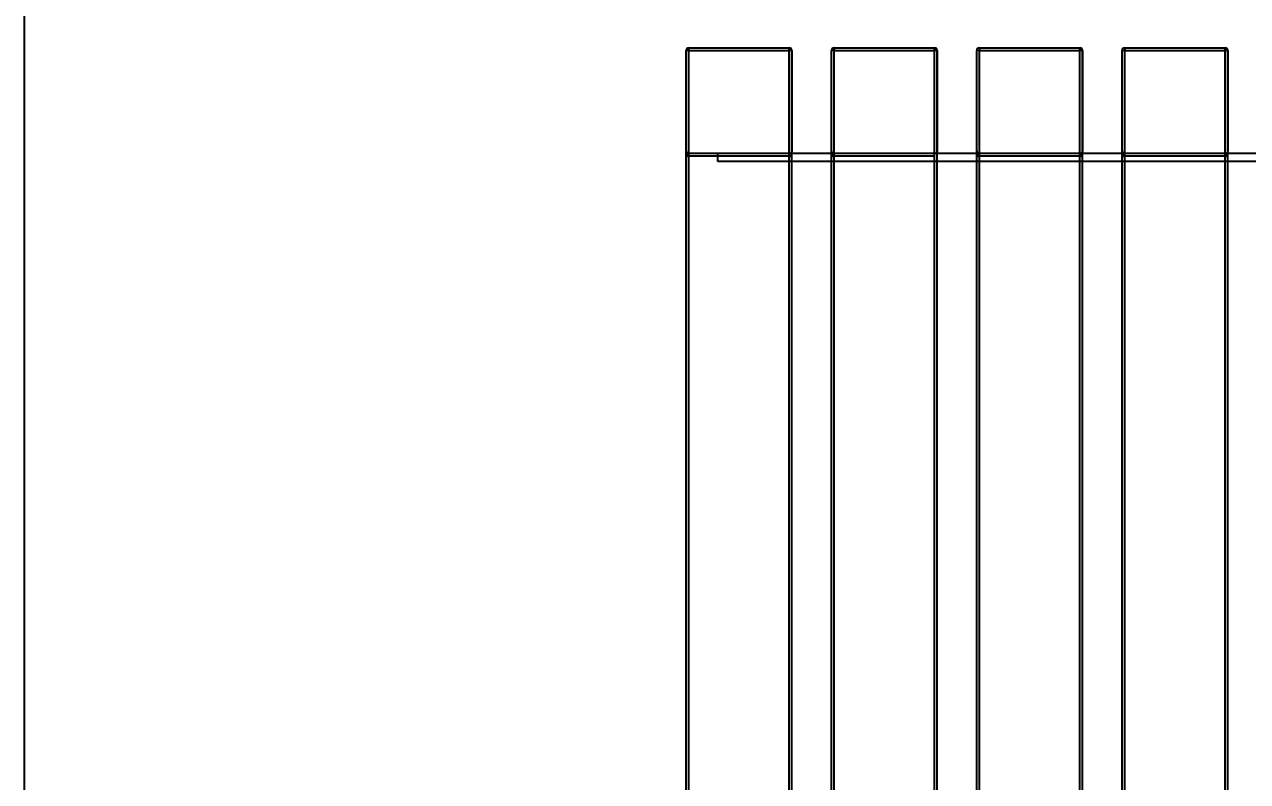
# Model space of a CAD drawing. Header units: millimetres. Extents: x 10366 to 13995, y 24552 to 29685.
# Drawn here: x 10366.2 to 10829.2, y 25452.7 to 25739.2 of the extents above; entities that cross this region are included whole.
import ezdxf

# ---------------------------------------------------------------- set-up
doc = ezdxf.new("R2010")
doc.units = ezdxf.units.MM
doc.header["$LTSCALE"] = 3
doc.layers.add('DomyÅ›lna', color=7, linetype='Continuous')
doc.layers.add('Hidden_lines', color=7, linetype='Continuous')
doc.styles.get("Standard").update_dxf_attribs({"font": 'arial.ttf'})
doc.dimstyles.new('MATEUSZ', dxfattribs={"dimtxt": 35, "dimasz": 16, "dimexe": 0.18, "dimexo": 0.0625, "dimgap": 0.09, "dimtad": 0, "dimdec": 0, "dimdsep": 46, "dimtxsty": 'Standard', "dimblk": 'DOT', "dimcen": 0.09, "dimse1": 1, "dimse2": 1, "dimadec": 0, "dimazin": 0, "dimtfac": 1, "dimtdec": 0, "dimtofl": 0, "dimtmove": 0, "dimatfit": 3, "dimfxl": 1, "dimtolj": 1, "dimtzin": 0, "dimlwd": 9, "dimlwe": 9, "dimarcsym": 0})

# ---------------------------------------------------------------- blocks, each defined once
blk = doc.blocks.new('_Dot')
at = {"color": 0, "linetype": 'ByBlock', "lineweight": -2}
blk.add_line((-0.5, 0), (-1, 0), dxfattribs=at)
at = {"color": 0, "linetype": 'ByBlock', "const_width": 0.5}
blk.add_lwpolyline([(-0.25, 0, 1), (0.25, 0, 1)], format="xyb", close=True, dxfattribs=at)
blk = doc.blocks.new('*D29')
at = {"color": 0, "lineweight": 9, "transparency": 16777216}
for p, q in [((10632.69, 25769.82), (10640.69, 25769.82)), ((10656.69, 25769.82), (10672.69, 25769.82))]:
    blk.add_line(p, q, dxfattribs=at)
at = {"layer": 'Defpoints', "color": 0, "transparency": 16777216}
for p in [(10656.69, 25769.82), (10616.69, 25729.35), (10656.69, 25729.33)]:
    blk.add_point(p, dxfattribs=at)
at = {"color": 0, "lineweight": 9, "transparency": 16777216, "xscale": 16, "yscale": 16, "zscale": 16, "rotation": 180}
blk.add_blockref('_Dot', (10616.69, 25769.82), dxfattribs=at)
at = {"color": 0, "lineweight": 9, "transparency": 16777216, "xscale": 16, "yscale": 16, "zscale": 16}
blk.add_blockref('_Dot', (10656.69, 25769.82), dxfattribs=at)
at = {"color": 0, "transparency": 16777216, "insert": (10698.49, 25769.82), "char_height": 35, "attachment_point": 5}
blk.add_mtext('\\A1;40', dxfattribs=at)

msp = doc.modelspace()

# ---------------------------------------------------------------- linework, layer by layer
msp.add_lwpolyline([(10366.2, 24552.48), (10366.2, 29684.64), (13995, 29684.64), (13995, 24552.48)], close=True)
at = {"layer": 'DomyÅ›lna'}
for p, q in [((10616.69, 25283.35), (10616.69, 25729.35)), ((10616.69, 25691.35), (10616.69, 25729.35)), ((10616.69, 25691.35), (10616.69, 25729.35)), ((10616.69, 25283.35), (10616.69, 25729.35)), ((10616.69, 25283.35), (10616.69, 25729.35)), ((10616.69, 25691.35), (10616.69, 25729.35)), ((10617.69, 25730.35), (10655.69, 25730.35)), ((10617.69, 25730.35), (10655.69, 25730.35)), ((10617.69, 25730.35), (10655.69, 25730.35)), ((10617.69, 25283.35), (10617.69, 25729.35)), ((10617.69, 25729.35), (10655.69, 25729.35)), ((10617.69, 25283.35), (10617.69, 25729.35)), ((10617.69, 25729.35), (10655.69, 25729.35)), ((10617.69, 25729.35), (10655.69, 25729.35)), ((10617.69, 25283.35), (10617.69, 25729.35)), ((10655.69, 25283.35), (10655.69, 25729.35)), ((10655.69, 25283.35), (10655.69, 25729.35)), ((10655.69, 25283.35), (10655.69, 25729.35)), ((10656.69, 25729.35), (10656.69, 25691.35)), ((10656.69, 25283.35), (10656.69, 25729.35)), ((10656.69, 25729.35), (10656.69, 25691.35)), ((10656.69, 25283.35), (10656.69, 25729.35)), ((10656.69, 25283.35), (10656.69, 25729.35)), ((10656.69, 25729.35), (10656.69, 25691.35)), ((10671.69, 25283.35), (10671.69, 25729.35)), ((10671.69, 25691.35), (10671.69, 25729.35)), ((10671.69, 25283.35), (10671.69, 25729.35)), ((10671.69, 25691.35), (10671.69, 25729.35)), ((10671.69, 25283.35), (10671.69, 25729.35)), ((10671.69, 25691.35), (10671.69, 25729.35)), ((10672.69, 25730.35), (10710.69, 25730.35)), ((10672.69, 25730.35), (10710.69, 25730.35)), ((10672.69, 25730.35), (10710.69, 25730.35)), ((10672.69, 25283.35), (10672.69, 25729.35)), ((10672.69, 25729.35), (10710.69, 25729.35)), ((10672.69, 25283.35), (10672.69, 25729.35)), ((10672.69, 25729.35), (10710.69, 25729.35)), ((10672.69, 25283.35), (10672.69, 25729.35)), ((10672.69, 25729.35), (10710.69, 25729.35)), ((10710.69, 25283.35), (10710.69, 25729.35)), ((10710.69, 25283.35), (10710.69, 25729.35)), ((10710.69, 25283.35), (10710.69, 25729.35)), ((10711.69, 25283.35), (10711.69, 25729.35)), ((10711.69, 25729.35), (10711.69, 25691.35)), ((10711.69, 25283.35), (10711.69, 25729.35)), ((10711.69, 25729.35), (10711.69, 25691.35)), ((10711.69, 25729.35), (10711.69, 25691.35)), ((10711.69, 25283.35), (10711.69, 25729.35)), ((10726.69, 25283.35), (10726.69, 25729.35)), ((10726.69, 25691.35), (10726.69, 25729.35)), ((10726.69, 25283.35), (10726.69, 25729.35)), ((10726.69, 25691.35), (10726.69, 25729.35)), ((10726.69, 25283.35), (10726.69, 25729.35)), ((10726.69, 25691.35), (10726.69, 25729.35)), ((10727.69, 25730.35), (10765.69, 25730.35)), ((10727.69, 25730.35), (10765.69, 25730.35)), ((10727.69, 25730.35), (10765.69, 25730.35)), ((10727.69, 25729.35), (10765.69, 25729.35)), ((10727.69, 25283.35), (10727.69, 25729.35)), ((10727.69, 25729.35), (10765.69, 25729.35)), ((10727.69, 25283.35), (10727.69, 25729.35)), ((10727.69, 25729.35), (10765.69, 25729.35)), ((10727.69, 25283.35), (10727.69, 25729.35)), ((10765.69, 25283.35), (10765.69, 25729.35)), ((10765.69, 25283.35), (10765.69, 25729.35)), ((10765.69, 25283.35), (10765.69, 25729.35)), ((10766.69, 25283.35), (10766.69, 25729.35)), ((10766.69, 25729.35), (10766.69, 25691.35)), ((10766.69, 25283.35), (10766.69, 25729.35)), ((10766.69, 25729.35), (10766.69, 25691.35)), ((10766.69, 25283.35), (10766.69, 25729.35)), ((10766.69, 25729.35), (10766.69, 25691.35)), ((10781.69, 25283.35), (10781.69, 25729.35)), ((10781.69, 25691.35), (10781.69, 25729.35)), ((10781.69, 25283.35), (10781.69, 25729.35)), ((10781.69, 25691.35), (10781.69, 25729.35)), ((10781.69, 25283.35), (10781.69, 25729.35)), ((10781.69, 25691.35), (10781.69, 25729.35)), ((10782.69, 25730.35), (10820.69, 25730.35)), ((10782.69, 25730.35), (10820.69, 25730.35)), ((10782.69, 25730.35), (10820.69, 25730.35)), ((10782.69, 25283.35), (10782.69, 25729.35)), ((10782.69, 25729.35), (10820.69, 25729.35)), ((10782.69, 25729.35), (10820.69, 25729.35)), ((10782.69, 25283.35), (10782.69, 25729.35)), ((10782.69, 25729.35), (10820.69, 25729.35)), ((10782.69, 25283.35), (10782.69, 25729.35)), ((10820.69, 25283.35), (10820.69, 25729.35)), ((10820.69, 25283.35), (10820.69, 25729.35)), ((10820.69, 25283.35), (10820.69, 25729.35)), ((10821.69, 25283.35), (10821.69, 25729.35)), ((10821.69, 25729.35), (10821.69, 25691.35)), ((10821.69, 25283.35), (10821.69, 25729.35)), ((10821.69, 25729.35), (10821.69, 25691.35)), ((10821.69, 25729.35), (10821.69, 25691.35)), ((10821.69, 25283.35), (10821.69, 25729.35)), ((10672.69, 25690.35), (10655.69, 25690.35)), ((10672.69, 25687.35), (10655.69, 25687.35)), ((10727.69, 25690.35), (10710.69, 25690.35)), ((10727.69, 25687.35), (10710.69, 25687.35)), ((10782.69, 25690.35), (10765.69, 25690.35)), ((10782.69, 25687.35), (10765.69, 25687.35)), ((10837.69, 25690.35), (10820.69, 25690.35)), ((10837.69, 25687.35), (10820.69, 25687.35))]:
    msp.add_line(p, q, dxfattribs=at)
for points in [[(10617.69, 25729.35, 0), (10616.69, 25729.35, 0)], [(10617.69, 25729.35, 0), (10616.69, 25729.35, 0)], [(10617.69, 25729.35, 0), (10616.69, 25729.35, 0)], [(10617.69, 25730.35, 0), (10617.69, 25730.35, 0), (10617.69, 25730.35, 0), (10617.69, 25730.35, 0), (10617.69, 25730.35, 0), (10617.69, 25730.35, 0), (10617.69, 25730.35, 0), (10617.69, 25730.35, 0), (10617.69, 25730.35, 0), (10617.69, 25730.35, 0), (10617.69, 25730.35, 0), (10617.69, 25730.35, 0), (10617.69, 25730.35, 0), (10617.69, 25730.35, 0), (10617.69, 25730.34, 0), (10617.69, 25730.32, 0), (10617.69, 25730.22, 0), (10617.69, 25729.35, 0)], [(10617.69, 25730.35, 0), (10617.69, 25730.35, 0), (10617.69, 25730.35, 0), (10617.69, 25730.35, 0), (10617.69, 25730.35, 0), (10617.69, 25730.35, 0), (10617.69, 25730.35, 0), (10617.69, 25730.35, 0), (10617.69, 25730.35, 0), (10617.69, 25730.35, 0), (10617.69, 25730.35, 0), (10617.69, 25730.35, 0), (10617.69, 25730.35, 0), (10617.69, 25730.35, 0), (10617.69, 25730.34, 0), (10617.69, 25730.32, 0), (10617.69, 25730.22, 0), (10617.69, 25729.35, 0)], [(10617.69, 25730.35, 0), (10617.69, 25730.35, 0), (10617.69, 25730.35, 0), (10617.69, 25730.35, 0), (10617.69, 25730.35, 0), (10617.69, 25730.35, 0), (10617.69, 25730.35, 0), (10617.69, 25730.35, 0), (10617.69, 25730.35, 0), (10617.69, 25730.35, 0), (10617.69, 25730.35, 0), (10617.69, 25730.35, 0), (10617.69, 25730.35, 0), (10617.69, 25730.35, 0), (10617.69, 25730.34, 0), (10617.69, 25730.32, 0), (10617.69, 25730.22, 0), (10617.69, 25729.35, 0)], [(10655.69, 25729.35, 0), (10655.69, 25730.35, 0)], [(10655.69, 25729.35, 0), (10655.69, 25730.35, 0)], [(10655.69, 25729.35, 0), (10655.69, 25730.35, 0)], [(10656.69, 25729.35, 0), (10656.69, 25729.35, 0), (10656.69, 25729.35, 0), (10656.69, 25729.35, 0), (10656.69, 25729.35, 0), (10656.69, 25729.35, 0), (10656.69, 25729.35, 0), (10656.69, 25729.35, 0), (10656.69, 25729.35, 0), (10656.69, 25729.35, 0), (10656.69, 25729.35, 0), (10656.69, 25729.35, 0), (10656.68, 25729.35, 0), (10656.68, 25729.35, 0), (10656.66, 25729.35, 0), (10656.56, 25729.35, 0), (10655.69, 25729.35, 0)], [(10656.69, 25729.35, 0), (10656.69, 25729.35, 0), (10656.69, 25729.35, 0), (10656.69, 25729.35, 0), (10656.69, 25729.35, 0), (10656.69, 25729.35, 0), (10656.69, 25729.35, 0), (10656.69, 25729.35, 0), (10656.69, 25729.35, 0), (10656.69, 25729.35, 0), (10656.69, 25729.35, 0), (10656.69, 25729.35, 0), (10656.68, 25729.35, 0), (10656.68, 25729.35, 0), (10656.66, 25729.35, 0), (10656.56, 25729.35, 0), (10655.69, 25729.35, 0)], [(10656.69, 25729.35, 0), (10656.69, 25729.35, 0), (10656.69, 25729.35, 0), (10656.69, 25729.35, 0), (10656.69, 25729.35, 0), (10656.69, 25729.35, 0), (10656.69, 25729.35, 0), (10656.69, 25729.35, 0), (10656.69, 25729.35, 0), (10656.69, 25729.35, 0), (10656.69, 25729.35, 0), (10656.69, 25729.35, 0), (10656.68, 25729.35, 0), (10656.68, 25729.35, 0), (10656.66, 25729.35, 0), (10656.56, 25729.35, 0), (10655.69, 25729.35, 0)], [(10672.69, 25729.35, 0), (10671.69, 25729.35, 0)], [(10672.69, 25729.35, 0), (10671.69, 25729.35, 0)], [(10672.69, 25729.35, 0), (10671.69, 25729.35, 0)], [(10672.69, 25730.35, 0), (10672.69, 25730.35, 0), (10672.69, 25730.35, 0), (10672.69, 25730.35, 0), (10672.69, 25730.35, 0), (10672.69, 25730.35, 0), (10672.69, 25730.35, 0), (10672.69, 25730.35, 0), (10672.69, 25730.35, 0), (10672.69, 25730.35, 0), (10672.69, 25730.35, 0), (10672.69, 25730.35, 0), (10672.69, 25730.35, 0), (10672.69, 25730.35, 0), (10672.69, 25730.34, 0), (10672.69, 25730.32, 0), (10672.69, 25730.22, 0), (10672.69, 25729.35, 0)], [(10672.69, 25730.35, 0), (10672.69, 25730.35, 0), (10672.69, 25730.35, 0), (10672.69, 25730.35, 0), (10672.69, 25730.35, 0), (10672.69, 25730.35, 0), (10672.69, 25730.35, 0), (10672.69, 25730.35, 0), (10672.69, 25730.35, 0), (10672.69, 25730.35, 0), (10672.69, 25730.35, 0), (10672.69, 25730.35, 0), (10672.69, 25730.35, 0), (10672.69, 25730.35, 0), (10672.69, 25730.34, 0), (10672.69, 25730.32, 0), (10672.69, 25730.22, 0), (10672.69, 25729.35, 0)], [(10672.69, 25730.35, 0), (10672.69, 25730.35, 0), (10672.69, 25730.35, 0), (10672.69, 25730.35, 0), (10672.69, 25730.35, 0), (10672.69, 25730.35, 0), (10672.69, 25730.35, 0), (10672.69, 25730.35, 0), (10672.69, 25730.35, 0), (10672.69, 25730.35, 0), (10672.69, 25730.35, 0), (10672.69, 25730.35, 0), (10672.69, 25730.35, 0), (10672.69, 25730.35, 0), (10672.69, 25730.34, 0), (10672.69, 25730.32, 0), (10672.69, 25730.22, 0), (10672.69, 25729.35, 0)], [(10710.69, 25729.35, 0), (10710.69, 25730.05, 0), (10710.69, 25730.28, 0), (10710.69, 25730.33, 0), (10710.69, 25730.34, 0), (10710.69, 25730.35, 0), (10710.69, 25730.35, 0), (10710.69, 25730.35, 0), (10710.69, 25730.35, 0), (10710.69, 25730.35, 0), (10710.69, 25730.35, 0), (10710.69, 25730.35, 0), (10710.69, 25730.35, 0), (10710.69, 25730.35, 0), (10710.69, 25730.35, 0), (10710.69, 25730.35, 0), (10710.69, 25730.35, 0), (10710.69, 25730.35, 0), (10710.69, 25730.35, 0)], [(10710.69, 25729.35, 0), (10710.69, 25730.05, 0), (10710.69, 25730.28, 0), (10710.69, 25730.33, 0), (10710.69, 25730.34, 0), (10710.69, 25730.35, 0), (10710.69, 25730.35, 0), (10710.69, 25730.35, 0), (10710.69, 25730.35, 0), (10710.69, 25730.35, 0), (10710.69, 25730.35, 0), (10710.69, 25730.35, 0), (10710.69, 25730.35, 0), (10710.69, 25730.35, 0), (10710.69, 25730.35, 0), (10710.69, 25730.35, 0), (10710.69, 25730.35, 0), (10710.69, 25730.35, 0), (10710.69, 25730.35, 0)], [(10710.69, 25729.35, 0), (10710.69, 25730.05, 0), (10710.69, 25730.28, 0), (10710.69, 25730.33, 0), (10710.69, 25730.34, 0), (10710.69, 25730.35, 0), (10710.69, 25730.35, 0), (10710.69, 25730.35, 0), (10710.69, 25730.35, 0), (10710.69, 25730.35, 0), (10710.69, 25730.35, 0), (10710.69, 25730.35, 0), (10710.69, 25730.35, 0), (10710.69, 25730.35, 0), (10710.69, 25730.35, 0), (10710.69, 25730.35, 0), (10710.69, 25730.35, 0), (10710.69, 25730.35, 0), (10710.69, 25730.35, 0)], [(10711.69, 25729.35, 0), (10711.69, 25729.35, 0), (10711.69, 25729.35, 0), (10711.69, 25729.35, 0), (10711.69, 25729.35, 0), (10711.69, 25729.35, 0), (10711.69, 25729.35, 0), (10711.69, 25729.35, 0), (10711.69, 25729.35, 0), (10711.69, 25729.35, 0), (10711.69, 25729.35, 0), (10711.69, 25729.35, 0), (10711.68, 25729.35, 0), (10711.68, 25729.35, 0), (10711.66, 25729.35, 0), (10711.56, 25729.35, 0), (10710.69, 25729.35, 0)], [(10711.69, 25729.35, 0), (10711.69, 25729.35, 0), (10711.69, 25729.35, 0), (10711.69, 25729.35, 0), (10711.69, 25729.35, 0), (10711.69, 25729.35, 0), (10711.69, 25729.35, 0), (10711.69, 25729.35, 0), (10711.69, 25729.35, 0), (10711.69, 25729.35, 0), (10711.69, 25729.35, 0), (10711.69, 25729.35, 0), (10711.68, 25729.35, 0), (10711.68, 25729.35, 0), (10711.66, 25729.35, 0), (10711.56, 25729.35, 0), (10710.69, 25729.35, 0)], [(10711.69, 25729.35, 0), (10711.69, 25729.35, 0), (10711.69, 25729.35, 0), (10711.69, 25729.35, 0), (10711.69, 25729.35, 0), (10711.69, 25729.35, 0), (10711.69, 25729.35, 0), (10711.69, 25729.35, 0), (10711.69, 25729.35, 0), (10711.69, 25729.35, 0), (10711.69, 25729.35, 0), (10711.69, 25729.35, 0), (10711.68, 25729.35, 0), (10711.68, 25729.35, 0), (10711.66, 25729.35, 0), (10711.56, 25729.35, 0), (10710.69, 25729.35, 0)], [(10727.69, 25729.35, 0), (10726.69, 25729.35, 0)], [(10727.69, 25729.35, 0), (10726.69, 25729.35, 0)], [(10727.69, 25729.35, 0), (10726.69, 25729.35, 0)], [(10727.69, 25730.35, 0), (10727.69, 25730.35, 0), (10727.69, 25730.35, 0), (10727.69, 25730.35, 0), (10727.69, 25730.35, 0), (10727.69, 25730.35, 0), (10727.69, 25730.35, 0), (10727.69, 25730.35, 0), (10727.69, 25730.35, 0), (10727.69, 25730.35, 0), (10727.69, 25730.35, 0), (10727.69, 25730.35, 0), (10727.69, 25730.35, 0), (10727.69, 25730.35, 0), (10727.69, 25730.34, 0), (10727.69, 25730.32, 0), (10727.69, 25730.22, 0), (10727.69, 25729.35, 0)], [(10727.69, 25730.35, 0), (10727.69, 25730.35, 0), (10727.69, 25730.35, 0), (10727.69, 25730.35, 0), (10727.69, 25730.35, 0), (10727.69, 25730.35, 0), (10727.69, 25730.35, 0), (10727.69, 25730.35, 0), (10727.69, 25730.35, 0), (10727.69, 25730.35, 0), (10727.69, 25730.35, 0), (10727.69, 25730.35, 0), (10727.69, 25730.35, 0), (10727.69, 25730.35, 0), (10727.69, 25730.34, 0), (10727.69, 25730.32, 0), (10727.69, 25730.22, 0), (10727.69, 25729.35, 0)], [(10727.69, 25730.35, 0), (10727.69, 25730.35, 0), (10727.69, 25730.35, 0), (10727.69, 25730.35, 0), (10727.69, 25730.35, 0), (10727.69, 25730.35, 0), (10727.69, 25730.35, 0), (10727.69, 25730.35, 0), (10727.69, 25730.35, 0), (10727.69, 25730.35, 0), (10727.69, 25730.35, 0), (10727.69, 25730.35, 0), (10727.69, 25730.35, 0), (10727.69, 25730.35, 0), (10727.69, 25730.34, 0), (10727.69, 25730.32, 0), (10727.69, 25730.22, 0), (10727.69, 25729.35, 0)], [(10765.69, 25729.35, 0), (10765.69, 25730.35, 0)], [(10765.69, 25729.35, 0), (10765.69, 25730.35, 0)], [(10765.69, 25729.35, 0), (10765.69, 25730.35, 0)], [(10766.69, 25729.35, 0), (10766.69, 25729.35, 0), (10766.69, 25729.35, 0), (10766.69, 25729.35, 0), (10766.69, 25729.35, 0), (10766.69, 25729.35, 0), (10766.69, 25729.35, 0), (10766.69, 25729.35, 0), (10766.69, 25729.35, 0), (10766.69, 25729.35, 0), (10766.69, 25729.35, 0), (10766.69, 25729.35, 0), (10766.68, 25729.35, 0), (10766.68, 25729.35, 0), (10766.66, 25729.35, 0), (10766.56, 25729.35, 0), (10765.69, 25729.35, 0)], [(10766.69, 25729.35, 0), (10766.69, 25729.35, 0), (10766.69, 25729.35, 0), (10766.69, 25729.35, 0), (10766.69, 25729.35, 0), (10766.69, 25729.35, 0), (10766.69, 25729.35, 0), (10766.69, 25729.35, 0), (10766.69, 25729.35, 0), (10766.69, 25729.35, 0), (10766.69, 25729.35, 0), (10766.69, 25729.35, 0), (10766.68, 25729.35, 0), (10766.68, 25729.35, 0), (10766.66, 25729.35, 0), (10766.56, 25729.35, 0), (10765.69, 25729.35, 0)], [(10766.69, 25729.35, 0), (10766.69, 25729.35, 0), (10766.69, 25729.35, 0), (10766.69, 25729.35, 0), (10766.69, 25729.35, 0), (10766.69, 25729.35, 0), (10766.69, 25729.35, 0), (10766.69, 25729.35, 0), (10766.69, 25729.35, 0), (10766.69, 25729.35, 0), (10766.69, 25729.35, 0), (10766.69, 25729.35, 0), (10766.68, 25729.35, 0), (10766.68, 25729.35, 0), (10766.66, 25729.35, 0), (10766.56, 25729.35, 0), (10765.69, 25729.35, 0)], [(10782.69, 25729.35, 0), (10781.69, 25729.35, 0)], [(10782.69, 25729.35, 0), (10781.69, 25729.35, 0)], [(10782.69, 25729.35, 0), (10781.69, 25729.35, 0)], [(10782.69, 25730.35, 0), (10782.69, 25730.35, 0), (10782.69, 25730.35, 0), (10782.69, 25730.35, 0), (10782.69, 25730.35, 0), (10782.69, 25730.35, 0), (10782.69, 25730.35, 0), (10782.69, 25730.35, 0), (10782.69, 25730.35, 0), (10782.69, 25730.35, 0), (10782.69, 25730.35, 0), (10782.69, 25730.35, 0), (10782.69, 25730.35, 0), (10782.69, 25730.35, 0), (10782.69, 25730.34, 0), (10782.69, 25730.32, 0), (10782.69, 25730.22, 0), (10782.69, 25729.35, 0)], [(10782.69, 25730.35, 0), (10782.69, 25730.35, 0), (10782.69, 25730.35, 0), (10782.69, 25730.35, 0), (10782.69, 25730.35, 0), (10782.69, 25730.35, 0), (10782.69, 25730.35, 0), (10782.69, 25730.35, 0), (10782.69, 25730.35, 0), (10782.69, 25730.35, 0), (10782.69, 25730.35, 0), (10782.69, 25730.35, 0), (10782.69, 25730.35, 0), (10782.69, 25730.35, 0), (10782.69, 25730.34, 0), (10782.69, 25730.32, 0), (10782.69, 25730.22, 0), (10782.69, 25729.35, 0)], [(10782.69, 25730.35, 0), (10782.69, 25730.35, 0), (10782.69, 25730.35, 0), (10782.69, 25730.35, 0), (10782.69, 25730.35, 0), (10782.69, 25730.35, 0), (10782.69, 25730.35, 0), (10782.69, 25730.35, 0), (10782.69, 25730.35, 0), (10782.69, 25730.35, 0), (10782.69, 25730.35, 0), (10782.69, 25730.35, 0), (10782.69, 25730.35, 0), (10782.69, 25730.35, 0), (10782.69, 25730.34, 0), (10782.69, 25730.32, 0), (10782.69, 25730.22, 0), (10782.69, 25729.35, 0)], [(10820.69, 25729.35, 0), (10820.69, 25730.35, 0)], [(10820.69, 25729.35, 0), (10820.69, 25730.35, 0)], [(10820.69, 25729.35, 0), (10820.69, 25730.35, 0)], [(10821.69, 25729.35, 0), (10821.69, 25729.35, 0), (10821.69, 25729.35, 0), (10821.69, 25729.35, 0), (10821.69, 25729.35, 0), (10821.69, 25729.35, 0), (10821.69, 25729.35, 0), (10821.69, 25729.35, 0), (10821.69, 25729.35, 0), (10821.69, 25729.35, 0), (10821.69, 25729.35, 0), (10821.69, 25729.35, 0), (10821.68, 25729.35, 0), (10821.68, 25729.35, 0), (10821.66, 25729.35, 0), (10821.56, 25729.35, 0), (10820.69, 25729.35, 0)], [(10821.69, 25729.35, 0), (10821.69, 25729.35, 0), (10821.69, 25729.35, 0), (10821.69, 25729.35, 0), (10821.69, 25729.35, 0), (10821.69, 25729.35, 0), (10821.69, 25729.35, 0), (10821.69, 25729.35, 0), (10821.69, 25729.35, 0), (10821.69, 25729.35, 0), (10821.69, 25729.35, 0), (10821.69, 25729.35, 0), (10821.68, 25729.35, 0), (10821.68, 25729.35, 0), (10821.66, 25729.35, 0), (10821.56, 25729.35, 0), (10820.69, 25729.35, 0)], [(10821.69, 25729.35, 0), (10821.69, 25729.35, 0), (10821.69, 25729.35, 0), (10821.69, 25729.35, 0), (10821.69, 25729.35, 0), (10821.69, 25729.35, 0), (10821.69, 25729.35, 0), (10821.69, 25729.35, 0), (10821.69, 25729.35, 0), (10821.69, 25729.35, 0), (10821.69, 25729.35, 0), (10821.69, 25729.35, 0), (10821.68, 25729.35, 0), (10821.68, 25729.35, 0), (10821.66, 25729.35, 0), (10821.56, 25729.35, 0), (10820.69, 25729.35, 0)], [(10617.69, 25690.35, 0), (10617.58, 25690.35, 0), (10617.48, 25690.37, 0), (10617.39, 25690.39, 0), (10617.31, 25690.42, 0), (10617.17, 25690.49, 0), (10617.07, 25690.56, 0), (10616.99, 25690.63, 0), (10616.88, 25690.75, 0), (10616.82, 25690.85, 0), (10616.77, 25690.94, 0), (10616.73, 25691.06, 0), (10616.7, 25691.18, 0), (10616.69, 25691.35, 0)], [(10617.69, 25690.35, 0), (10617.58, 25690.35, 0), (10617.48, 25690.37, 0), (10617.39, 25690.39, 0), (10617.31, 25690.42, 0), (10617.17, 25690.49, 0), (10617.07, 25690.56, 0), (10616.99, 25690.63, 0), (10616.88, 25690.75, 0), (10616.82, 25690.85, 0), (10616.77, 25690.94, 0), (10616.73, 25691.06, 0), (10616.7, 25691.18, 0), (10616.69, 25691.35, 0)], [(10617.69, 25690.35, 0), (10617.58, 25690.35, 0), (10617.48, 25690.37, 0), (10617.39, 25690.39, 0), (10617.31, 25690.42, 0), (10617.17, 25690.49, 0), (10617.07, 25690.56, 0), (10616.99, 25690.63, 0), (10616.88, 25690.75, 0), (10616.82, 25690.85, 0), (10616.77, 25690.94, 0), (10616.73, 25691.06, 0), (10616.7, 25691.18, 0), (10616.69, 25691.35, 0)], [(10656.69, 25691.35, 0), (10656.68, 25691.23, 0), (10656.66, 25691.14, 0), (10656.62, 25691, 0), (10656.58, 25690.89, 0), (10656.52, 25690.8, 0), (10656.45, 25690.7, 0), (10656.39, 25690.63, 0), (10656.31, 25690.56, 0), (10656.2, 25690.49, 0), (10656.06, 25690.42, 0), (10655.98, 25690.39, 0), (10655.89, 25690.37, 0), (10655.79, 25690.35, 0), (10655.69, 25690.35, 0)], [(10656.69, 25691.35, 0), (10656.68, 25691.23, 0), (10656.66, 25691.14, 0), (10656.62, 25691, 0), (10656.58, 25690.89, 0), (10656.52, 25690.8, 0), (10656.45, 25690.7, 0), (10656.39, 25690.63, 0), (10656.31, 25690.56, 0), (10656.2, 25690.49, 0), (10656.06, 25690.42, 0), (10655.98, 25690.39, 0), (10655.89, 25690.37, 0), (10655.79, 25690.35, 0), (10655.69, 25690.35, 0)], [(10656.69, 25691.35, 0), (10656.68, 25691.23, 0), (10656.66, 25691.14, 0), (10656.62, 25691, 0), (10656.58, 25690.89, 0), (10656.52, 25690.8, 0), (10656.45, 25690.7, 0), (10656.39, 25690.63, 0), (10656.31, 25690.56, 0), (10656.2, 25690.49, 0), (10656.06, 25690.42, 0), (10655.98, 25690.39, 0), (10655.89, 25690.37, 0), (10655.79, 25690.35, 0), (10655.69, 25690.35, 0)], [(10672.69, 25690.35, 0), (10672.58, 25690.35, 0), (10672.48, 25690.37, 0), (10672.39, 25690.39, 0), (10672.31, 25690.42, 0), (10672.17, 25690.49, 0), (10672.07, 25690.56, 0), (10671.99, 25690.63, 0), (10671.88, 25690.75, 0), (10671.82, 25690.85, 0), (10671.77, 25690.94, 0), (10671.73, 25691.06, 0), (10671.7, 25691.18, 0), (10671.69, 25691.35, 0)], [(10672.69, 25690.35, 0), (10672.58, 25690.35, 0), (10672.48, 25690.37, 0), (10672.39, 25690.39, 0), (10672.31, 25690.42, 0), (10672.17, 25690.49, 0), (10672.07, 25690.56, 0), (10671.99, 25690.63, 0), (10671.88, 25690.75, 0), (10671.82, 25690.85, 0), (10671.77, 25690.94, 0), (10671.73, 25691.06, 0), (10671.7, 25691.18, 0), (10671.69, 25691.35, 0)], [(10672.69, 25690.35, 0), (10672.58, 25690.35, 0), (10672.48, 25690.37, 0), (10672.39, 25690.39, 0), (10672.31, 25690.42, 0), (10672.17, 25690.49, 0), (10672.07, 25690.56, 0), (10671.99, 25690.63, 0), (10671.88, 25690.75, 0), (10671.82, 25690.85, 0), (10671.77, 25690.94, 0), (10671.73, 25691.06, 0), (10671.7, 25691.18, 0), (10671.69, 25691.35, 0)], [(10711.69, 25691.35, 0), (10711.68, 25691.23, 0), (10711.66, 25691.14, 0), (10711.62, 25691, 0), (10711.58, 25690.89, 0), (10711.52, 25690.8, 0), (10711.45, 25690.7, 0), (10711.39, 25690.63, 0), (10711.31, 25690.56, 0), (10711.2, 25690.49, 0), (10711.06, 25690.42, 0), (10710.98, 25690.39, 0), (10710.89, 25690.37, 0), (10710.79, 25690.35, 0), (10710.69, 25690.35, 0)], [(10711.69, 25691.35, 0), (10711.68, 25691.23, 0), (10711.66, 25691.14, 0), (10711.62, 25691, 0), (10711.58, 25690.89, 0), (10711.52, 25690.8, 0), (10711.45, 25690.7, 0), (10711.39, 25690.63, 0), (10711.31, 25690.56, 0), (10711.2, 25690.49, 0), (10711.06, 25690.42, 0), (10710.98, 25690.39, 0), (10710.89, 25690.37, 0), (10710.79, 25690.35, 0), (10710.69, 25690.35, 0)], [(10711.69, 25691.35, 0), (10711.68, 25691.23, 0), (10711.66, 25691.14, 0), (10711.62, 25691, 0), (10711.58, 25690.89, 0), (10711.52, 25690.8, 0), (10711.45, 25690.7, 0), (10711.39, 25690.63, 0), (10711.31, 25690.56, 0), (10711.2, 25690.49, 0), (10711.06, 25690.42, 0), (10710.98, 25690.39, 0), (10710.89, 25690.37, 0), (10710.79, 25690.35, 0), (10710.69, 25690.35, 0)], [(10727.69, 25690.35, 0), (10727.58, 25690.35, 0), (10727.48, 25690.37, 0), (10727.39, 25690.39, 0), (10727.31, 25690.42, 0), (10727.17, 25690.49, 0), (10727.07, 25690.56, 0), (10726.99, 25690.63, 0), (10726.88, 25690.75, 0), (10726.82, 25690.85, 0), (10726.77, 25690.94, 0), (10726.73, 25691.06, 0), (10726.7, 25691.18, 0), (10726.69, 25691.35, 0)], [(10727.69, 25690.35, 0), (10727.58, 25690.35, 0), (10727.48, 25690.37, 0), (10727.39, 25690.39, 0), (10727.31, 25690.42, 0), (10727.17, 25690.49, 0), (10727.07, 25690.56, 0), (10726.99, 25690.63, 0), (10726.88, 25690.75, 0), (10726.82, 25690.85, 0), (10726.77, 25690.94, 0), (10726.73, 25691.06, 0), (10726.7, 25691.18, 0), (10726.69, 25691.35, 0)], [(10727.69, 25690.35, 0), (10727.58, 25690.35, 0), (10727.48, 25690.37, 0), (10727.39, 25690.39, 0), (10727.31, 25690.42, 0), (10727.17, 25690.49, 0), (10727.07, 25690.56, 0), (10726.99, 25690.63, 0), (10726.88, 25690.75, 0), (10726.82, 25690.85, 0), (10726.77, 25690.94, 0), (10726.73, 25691.06, 0), (10726.7, 25691.18, 0), (10726.69, 25691.35, 0)], [(10766.69, 25691.35, 0), (10766.68, 25691.23, 0), (10766.66, 25691.14, 0), (10766.62, 25691, 0), (10766.58, 25690.89, 0), (10766.52, 25690.8, 0), (10766.45, 25690.7, 0), (10766.39, 25690.63, 0), (10766.31, 25690.56, 0), (10766.2, 25690.49, 0), (10766.06, 25690.42, 0), (10765.98, 25690.39, 0), (10765.89, 25690.37, 0), (10765.79, 25690.35, 0), (10765.69, 25690.35, 0)], [(10766.69, 25691.35, 0), (10766.68, 25691.23, 0), (10766.66, 25691.14, 0), (10766.62, 25691, 0), (10766.58, 25690.89, 0), (10766.52, 25690.8, 0), (10766.45, 25690.7, 0), (10766.39, 25690.63, 0), (10766.31, 25690.56, 0), (10766.2, 25690.49, 0), (10766.06, 25690.42, 0), (10765.98, 25690.39, 0), (10765.89, 25690.37, 0), (10765.79, 25690.35, 0), (10765.69, 25690.35, 0)], [(10766.69, 25691.35, 0), (10766.68, 25691.23, 0), (10766.66, 25691.14, 0), (10766.62, 25691, 0), (10766.58, 25690.89, 0), (10766.52, 25690.8, 0), (10766.45, 25690.7, 0), (10766.39, 25690.63, 0), (10766.31, 25690.56, 0), (10766.2, 25690.49, 0), (10766.06, 25690.42, 0), (10765.98, 25690.39, 0), (10765.89, 25690.37, 0), (10765.79, 25690.35, 0), (10765.69, 25690.35, 0)], [(10782.69, 25690.35, 0), (10782.58, 25690.35, 0), (10782.48, 25690.37, 0), (10782.39, 25690.39, 0), (10782.31, 25690.42, 0), (10782.17, 25690.49, 0), (10782.07, 25690.56, 0), (10781.99, 25690.63, 0), (10781.88, 25690.75, 0), (10781.82, 25690.85, 0), (10781.77, 25690.94, 0), (10781.73, 25691.06, 0), (10781.7, 25691.18, 0), (10781.69, 25691.35, 0)], [(10782.69, 25690.35, 0), (10782.58, 25690.35, 0), (10782.48, 25690.37, 0), (10782.39, 25690.39, 0), (10782.31, 25690.42, 0), (10782.17, 25690.49, 0), (10782.07, 25690.56, 0), (10781.99, 25690.63, 0), (10781.88, 25690.75, 0), (10781.82, 25690.85, 0), (10781.77, 25690.94, 0), (10781.73, 25691.06, 0), (10781.7, 25691.18, 0), (10781.69, 25691.35, 0)], [(10782.69, 25690.35, 0), (10782.58, 25690.35, 0), (10782.48, 25690.37, 0), (10782.39, 25690.39, 0), (10782.31, 25690.42, 0), (10782.17, 25690.49, 0), (10782.07, 25690.56, 0), (10781.99, 25690.63, 0), (10781.88, 25690.75, 0), (10781.82, 25690.85, 0), (10781.77, 25690.94, 0), (10781.73, 25691.06, 0), (10781.7, 25691.18, 0), (10781.69, 25691.35, 0)], [(10821.69, 25691.35, 0), (10821.68, 25691.23, 0), (10821.66, 25691.14, 0), (10821.62, 25691, 0), (10821.58, 25690.89, 0), (10821.52, 25690.8, 0), (10821.45, 25690.7, 0), (10821.39, 25690.63, 0), (10821.31, 25690.56, 0), (10821.2, 25690.49, 0), (10821.06, 25690.42, 0), (10820.98, 25690.39, 0), (10820.89, 25690.37, 0), (10820.79, 25690.35, 0), (10820.69, 25690.35, 0)], [(10821.69, 25691.35, 0), (10821.68, 25691.23, 0), (10821.66, 25691.14, 0), (10821.62, 25691, 0), (10821.58, 25690.89, 0), (10821.52, 25690.8, 0), (10821.45, 25690.7, 0), (10821.39, 25690.63, 0), (10821.31, 25690.56, 0), (10821.2, 25690.49, 0), (10821.06, 25690.42, 0), (10820.98, 25690.39, 0), (10820.89, 25690.37, 0), (10820.79, 25690.35, 0), (10820.69, 25690.35, 0)], [(10821.69, 25691.35, 0), (10821.68, 25691.23, 0), (10821.66, 25691.14, 0), (10821.62, 25691, 0), (10821.58, 25690.89, 0), (10821.52, 25690.8, 0), (10821.45, 25690.7, 0), (10821.39, 25690.63, 0), (10821.31, 25690.56, 0), (10821.2, 25690.49, 0), (10821.06, 25690.42, 0), (10820.98, 25690.39, 0), (10820.89, 25690.37, 0), (10820.79, 25690.35, 0), (10820.69, 25690.35, 0)]]:
    msp.add_polyline3d(points, dxfattribs=at)
for centre, start, end in [((10617.69, 25729.35), 90, 180), ((10617.69, 25729.35), 90, 180), ((10617.69, 25729.35), 90, 180), ((10655.69, 25729.35), 0, 90), ((10655.69, 25729.35), 0, 90), ((10655.69, 25729.35), 0, 90), ((10672.69, 25729.35), 90, 180), ((10672.69, 25729.35), 90, 180), ((10672.69, 25729.35), 90, 180), ((10710.69, 25729.35), 0, 90), ((10710.69, 25729.35), 0, 90), ((10710.69, 25729.35), 0, 90), ((10727.69, 25729.35), 90, 180), ((10727.69, 25729.35), 90, 180), ((10727.69, 25729.35), 90, 180), ((10765.69, 25729.35), 0, 90), ((10765.69, 25729.35), 0, 90), ((10765.69, 25729.35), 0, 90), ((10782.69, 25729.35), 90, 180), ((10782.69, 25729.35), 90, 180), ((10782.69, 25729.35), 90, 180), ((10820.69, 25729.35), 0, 90), ((10820.69, 25729.35), 0, 90), ((10820.69, 25729.35), 0, 90)]:
    msp.add_arc(centre, 1, start, end, dxfattribs=at)
at = {"layer": 'Hidden_lines'}
for p, q in [((10655.69, 25690.35), (10617.69, 25690.35)), ((10655.69, 25690.35), (10617.69, 25690.35)), ((10655.69, 25690.35), (10617.69, 25690.35)), ((10655.69, 25689.35), (10617.69, 25689.35)), ((10655.69, 25689.35), (10617.69, 25689.35)), ((10655.69, 25689.35), (10617.69, 25689.35)), ((10655.69, 25690.35), (10628.69, 25690.35)), ((10628.69, 25687.35), (10628.69, 25690.35)), ((10655.69, 25687.35), (10628.69, 25687.35)), ((10710.69, 25690.35), (10672.69, 25690.35)), ((10710.69, 25690.35), (10672.69, 25690.35)), ((10710.69, 25690.35), (10672.69, 25690.35)), ((10710.69, 25690.35), (10672.69, 25690.35)), ((10710.69, 25689.35), (10672.69, 25689.35)), ((10710.69, 25689.35), (10672.69, 25689.35)), ((10710.69, 25689.35), (10672.69, 25689.35)), ((10710.69, 25687.35), (10672.69, 25687.35)), ((10765.69, 25690.35), (10727.69, 25690.35)), ((10765.69, 25690.35), (10727.69, 25690.35)), ((10765.69, 25690.35), (10727.69, 25690.35)), ((10765.69, 25690.35), (10727.69, 25690.35)), ((10765.69, 25689.35), (10727.69, 25689.35)), ((10765.69, 25689.35), (10727.69, 25689.35)), ((10765.69, 25689.35), (10727.69, 25689.35)), ((10765.69, 25687.35), (10727.69, 25687.35)), ((10820.69, 25690.35), (10782.69, 25690.35)), ((10820.69, 25690.35), (10782.69, 25690.35)), ((10820.69, 25690.35), (10782.69, 25690.35)), ((10820.69, 25690.35), (10782.69, 25690.35)), ((10820.69, 25689.35), (10782.69, 25689.35)), ((10820.69, 25689.35), (10782.69, 25689.35)), ((10820.69, 25689.35), (10782.69, 25689.35)), ((10820.69, 25687.35), (10782.69, 25687.35))]:
    msp.add_line(p, q, dxfattribs=at)
for points in [[(10616.69, 25691.35, 0), (10616.75, 25690.64, 0), (10616.85, 25690, 0), (10616.88, 25689.86, 0), (10616.93, 25689.74, 0), (10616.95, 25689.68, 0), (10616.99, 25689.62, 0), (10617.02, 25689.57, 0), (10617.07, 25689.53, 0), (10617.12, 25689.49, 0), (10617.17, 25689.45, 0), (10617.24, 25689.42, 0), (10617.31, 25689.4, 0), (10617.39, 25689.37, 0), (10617.48, 25689.36, 0), (10617.69, 25689.35, 0)], [(10616.69, 25691.35, 0), (10616.75, 25690.64, 0), (10616.85, 25690, 0), (10616.88, 25689.86, 0), (10616.93, 25689.74, 0), (10616.95, 25689.68, 0), (10616.99, 25689.62, 0), (10617.02, 25689.57, 0), (10617.07, 25689.53, 0), (10617.12, 25689.49, 0), (10617.17, 25689.45, 0), (10617.24, 25689.42, 0), (10617.31, 25689.4, 0), (10617.39, 25689.37, 0), (10617.48, 25689.36, 0), (10617.69, 25689.35, 0)], [(10616.69, 25691.35, 0), (10616.75, 25690.64, 0), (10616.85, 25690, 0), (10616.88, 25689.86, 0), (10616.93, 25689.74, 0), (10616.95, 25689.68, 0), (10616.99, 25689.62, 0), (10617.02, 25689.57, 0), (10617.07, 25689.53, 0), (10617.12, 25689.49, 0), (10617.17, 25689.45, 0), (10617.24, 25689.42, 0), (10617.31, 25689.4, 0), (10617.39, 25689.37, 0), (10617.48, 25689.36, 0), (10617.69, 25689.35, 0)], [(10655.69, 25689.35, 0), (10655.89, 25689.36, 0), (10656.06, 25689.4, 0), (10656.13, 25689.42, 0), (10656.2, 25689.45, 0), (10656.26, 25689.49, 0), (10656.31, 25689.53, 0), (10656.35, 25689.57, 0), (10656.39, 25689.62, 0), (10656.42, 25689.68, 0), (10656.47, 25689.8, 0), (10656.51, 25689.93, 0), (10656.57, 25690.23, 0), (10656.69, 25691.35, 0)], [(10655.69, 25689.35, 0), (10655.89, 25689.36, 0), (10656.06, 25689.4, 0), (10656.13, 25689.42, 0), (10656.2, 25689.45, 0), (10656.26, 25689.49, 0), (10656.31, 25689.53, 0), (10656.35, 25689.57, 0), (10656.39, 25689.62, 0), (10656.42, 25689.68, 0), (10656.47, 25689.8, 0), (10656.51, 25689.93, 0), (10656.57, 25690.23, 0), (10656.69, 25691.35, 0)], [(10655.69, 25689.35, 0), (10655.89, 25689.36, 0), (10656.06, 25689.4, 0), (10656.13, 25689.42, 0), (10656.2, 25689.45, 0), (10656.26, 25689.49, 0), (10656.31, 25689.53, 0), (10656.35, 25689.57, 0), (10656.39, 25689.62, 0), (10656.42, 25689.68, 0), (10656.47, 25689.8, 0), (10656.51, 25689.93, 0), (10656.57, 25690.23, 0), (10656.69, 25691.35, 0)], [(10671.69, 25691.35, 0), (10671.75, 25690.64, 0), (10671.85, 25690, 0), (10671.88, 25689.86, 0), (10671.93, 25689.74, 0), (10671.95, 25689.68, 0), (10671.99, 25689.62, 0), (10672.02, 25689.57, 0), (10672.07, 25689.53, 0), (10672.12, 25689.49, 0), (10672.17, 25689.45, 0), (10672.24, 25689.42, 0), (10672.31, 25689.4, 0), (10672.39, 25689.37, 0), (10672.48, 25689.36, 0), (10672.69, 25689.35, 0)], [(10671.69, 25691.35, 0), (10671.75, 25690.64, 0), (10671.85, 25690, 0), (10671.88, 25689.86, 0), (10671.93, 25689.74, 0), (10671.95, 25689.68, 0), (10671.99, 25689.62, 0), (10672.02, 25689.57, 0), (10672.07, 25689.53, 0), (10672.12, 25689.49, 0), (10672.17, 25689.45, 0), (10672.24, 25689.42, 0), (10672.31, 25689.4, 0), (10672.39, 25689.37, 0), (10672.48, 25689.36, 0), (10672.69, 25689.35, 0)], [(10671.69, 25691.35, 0), (10671.75, 25690.64, 0), (10671.85, 25690, 0), (10671.88, 25689.86, 0), (10671.93, 25689.74, 0), (10671.95, 25689.68, 0), (10671.99, 25689.62, 0), (10672.02, 25689.57, 0), (10672.07, 25689.53, 0), (10672.12, 25689.49, 0), (10672.17, 25689.45, 0), (10672.24, 25689.42, 0), (10672.31, 25689.4, 0), (10672.39, 25689.37, 0), (10672.48, 25689.36, 0), (10672.69, 25689.35, 0)], [(10726.69, 25691.35, 0), (10726.75, 25690.64, 0), (10726.85, 25690, 0), (10726.88, 25689.86, 0), (10726.93, 25689.74, 0), (10726.95, 25689.68, 0), (10726.99, 25689.62, 0), (10727.02, 25689.57, 0), (10727.07, 25689.53, 0), (10727.12, 25689.49, 0), (10727.17, 25689.45, 0), (10727.24, 25689.42, 0), (10727.31, 25689.4, 0), (10727.39, 25689.37, 0), (10727.48, 25689.36, 0), (10727.69, 25689.35, 0)], [(10726.69, 25691.35, 0), (10726.75, 25690.64, 0), (10726.85, 25690, 0), (10726.88, 25689.86, 0), (10726.93, 25689.74, 0), (10726.95, 25689.68, 0), (10726.99, 25689.62, 0), (10727.02, 25689.57, 0), (10727.07, 25689.53, 0), (10727.12, 25689.49, 0), (10727.17, 25689.45, 0), (10727.24, 25689.42, 0), (10727.31, 25689.4, 0), (10727.39, 25689.37, 0), (10727.48, 25689.36, 0), (10727.69, 25689.35, 0)], [(10726.69, 25691.35, 0), (10726.75, 25690.64, 0), (10726.85, 25690, 0), (10726.88, 25689.86, 0), (10726.93, 25689.74, 0), (10726.95, 25689.68, 0), (10726.99, 25689.62, 0), (10727.02, 25689.57, 0), (10727.07, 25689.53, 0), (10727.12, 25689.49, 0), (10727.17, 25689.45, 0), (10727.24, 25689.42, 0), (10727.31, 25689.4, 0), (10727.39, 25689.37, 0), (10727.48, 25689.36, 0), (10727.69, 25689.35, 0)], [(10765.69, 25689.35, 0), (10765.89, 25689.36, 0), (10766.06, 25689.4, 0), (10766.13, 25689.42, 0), (10766.2, 25689.45, 0), (10766.26, 25689.49, 0), (10766.31, 25689.53, 0), (10766.35, 25689.57, 0), (10766.39, 25689.62, 0), (10766.42, 25689.68, 0), (10766.47, 25689.8, 0), (10766.51, 25689.93, 0), (10766.57, 25690.23, 0), (10766.69, 25691.35, 0)], [(10765.69, 25689.35, 0), (10765.89, 25689.36, 0), (10766.06, 25689.4, 0), (10766.13, 25689.42, 0), (10766.2, 25689.45, 0), (10766.26, 25689.49, 0), (10766.31, 25689.53, 0), (10766.35, 25689.57, 0), (10766.39, 25689.62, 0), (10766.42, 25689.68, 0), (10766.47, 25689.8, 0), (10766.51, 25689.93, 0), (10766.57, 25690.23, 0), (10766.69, 25691.35, 0)], [(10765.69, 25689.35, 0), (10765.89, 25689.36, 0), (10766.06, 25689.4, 0), (10766.13, 25689.42, 0), (10766.2, 25689.45, 0), (10766.26, 25689.49, 0), (10766.31, 25689.53, 0), (10766.35, 25689.57, 0), (10766.39, 25689.62, 0), (10766.42, 25689.68, 0), (10766.47, 25689.8, 0), (10766.51, 25689.93, 0), (10766.57, 25690.23, 0), (10766.69, 25691.35, 0)], [(10781.69, 25691.35, 0), (10781.75, 25690.64, 0), (10781.85, 25690, 0), (10781.88, 25689.86, 0), (10781.93, 25689.74, 0), (10781.95, 25689.68, 0), (10781.99, 25689.62, 0), (10782.02, 25689.57, 0), (10782.07, 25689.53, 0), (10782.12, 25689.49, 0), (10782.17, 25689.45, 0), (10782.24, 25689.42, 0), (10782.31, 25689.4, 0), (10782.39, 25689.37, 0), (10782.48, 25689.36, 0), (10782.69, 25689.35, 0)], [(10781.69, 25691.35, 0), (10781.75, 25690.64, 0), (10781.85, 25690, 0), (10781.88, 25689.86, 0), (10781.93, 25689.74, 0), (10781.95, 25689.68, 0), (10781.99, 25689.62, 0), (10782.02, 25689.57, 0), (10782.07, 25689.53, 0), (10782.12, 25689.49, 0), (10782.17, 25689.45, 0), (10782.24, 25689.42, 0), (10782.31, 25689.4, 0), (10782.39, 25689.37, 0), (10782.48, 25689.36, 0), (10782.69, 25689.35, 0)], [(10781.69, 25691.35, 0), (10781.75, 25690.64, 0), (10781.85, 25690, 0), (10781.88, 25689.86, 0), (10781.93, 25689.74, 0), (10781.95, 25689.68, 0), (10781.99, 25689.62, 0), (10782.02, 25689.57, 0), (10782.07, 25689.53, 0), (10782.12, 25689.49, 0), (10782.17, 25689.45, 0), (10782.24, 25689.42, 0), (10782.31, 25689.4, 0), (10782.39, 25689.37, 0), (10782.48, 25689.36, 0), (10782.69, 25689.35, 0)], [(10820.69, 25689.35, 0), (10820.89, 25689.36, 0), (10821.06, 25689.4, 0), (10821.13, 25689.42, 0), (10821.2, 25689.45, 0), (10821.26, 25689.49, 0), (10821.31, 25689.53, 0), (10821.35, 25689.57, 0), (10821.39, 25689.62, 0), (10821.42, 25689.68, 0), (10821.47, 25689.8, 0), (10821.51, 25689.93, 0), (10821.57, 25690.23, 0), (10821.69, 25691.35, 0)], [(10820.69, 25689.35, 0), (10820.89, 25689.36, 0), (10821.06, 25689.4, 0), (10821.13, 25689.42, 0), (10821.2, 25689.45, 0), (10821.26, 25689.49, 0), (10821.31, 25689.53, 0), (10821.35, 25689.57, 0), (10821.39, 25689.62, 0), (10821.42, 25689.68, 0), (10821.47, 25689.8, 0), (10821.51, 25689.93, 0), (10821.57, 25690.23, 0), (10821.69, 25691.35, 0)], [(10820.69, 25689.35, 0), (10820.89, 25689.36, 0), (10821.06, 25689.4, 0), (10821.13, 25689.42, 0), (10821.2, 25689.45, 0), (10821.26, 25689.49, 0), (10821.31, 25689.53, 0), (10821.35, 25689.57, 0), (10821.39, 25689.62, 0), (10821.42, 25689.68, 0), (10821.47, 25689.8, 0), (10821.51, 25689.93, 0), (10821.57, 25690.23, 0), (10821.69, 25691.35, 0)]]:
    msp.add_polyline3d(points, dxfattribs=at)

# ---------------------------------------------------------------- dimensions: what is measured, and where the dimension line sits
dim = msp.add_linear_dim(base=(10656.69, 25769.82), p1=(10616.69, 25729.35), p2=(10656.69, 25729.33), dimstyle='MATEUSZ')
dim.commit()
dim.dimension.update_dxf_attribs({"geometry": '*D29', "text_midpoint": (10698.49, 25769.82)})

doc.saveas('drawing.dxf')
